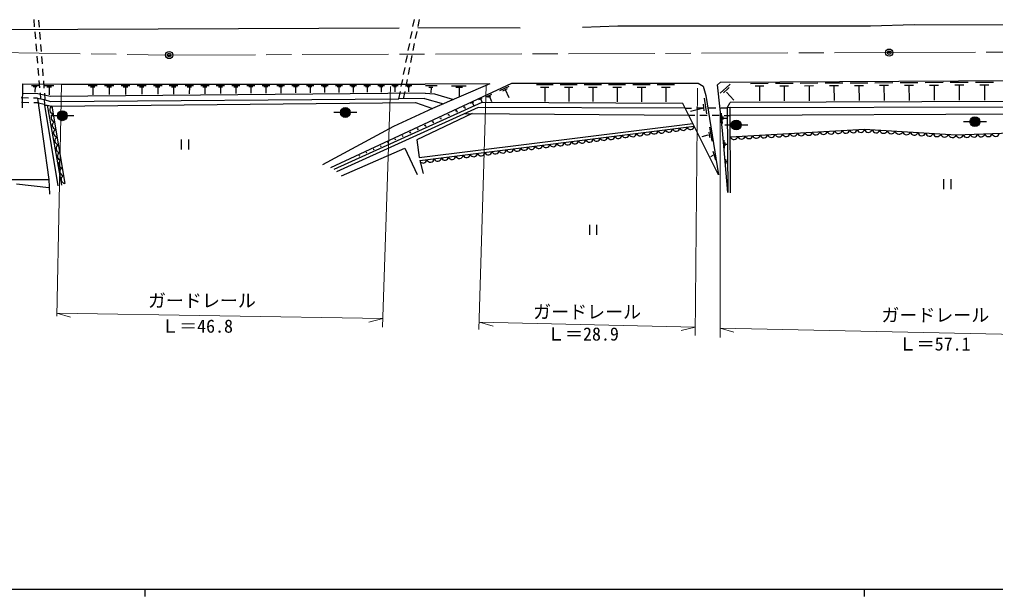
# Model space of a CAD drawing. Units: millimetres, scale not verified. Extents: x 40000 to 680000, y 20000 to 380000.
# Drawn here: x 150600 to 286262, y 204000 to 284186 of the extents above; entities that cross this region are included whole.
import ezdxf
from ezdxf.enums import TextEntityAlignment as Align

# ---------------------------------------------------------------- set-up
doc = ezdxf.new("R2010")
doc.units = ezdxf.units.MM
doc.header["$LTSCALE"] = 1000
doc.header["$PDMODE"] = 32
doc.header["$PDSIZE"] = 500
doc.linetypes.add('CHAIN', pattern=[18.5, 12, -1.5, 3.5, -1.5])
for name, color, linetype, lineweight in [('M-BGD', 7, 'Continuous', 25), ('M-BMK', 2, 'CHAIN', 13), ('M-BMK-SRVR', 3, 'Continuous', 25), ('M-STR-HTXT', 7, 'Continuous', 13), ('M-STR-STRC', 7, 'Continuous', 25), ('M-TTL-BAND', 7, 'Continuous', 25)]:
    doc.layers.add(name, color=color, linetype=linetype, lineweight=lineweight)
doc.styles.add('ＭＳ ゴシック', font='')
doc.styles.get('ＭＳ ゴシック').set_extended_font_data('MS Gothic')

msp = doc.modelspace()

# ---------------------------------------------------------------- hatches: boundary and pattern name
at = {"layer": 'M-BGD'}
for points in [[(157232, 270810, -1), (155866, 270810, -1)], [(196574, 271265, -0.41421), (195891, 270582, -0.41421), (195208, 271265, -0.41421), (195891, 271948, -0.41421)], [(250900, 269536, -0.41421), (250217, 268853, -0.41421), (249534, 269536, -0.41421), (250217, 270219, -0.41421)], [(284084, 269979, -1), (282718, 269979, -0.41421), (283401, 270662, -0.41421)]]:
    msp.add_hatch(color=256, dxfattribs=at).paths.add_polyline_path(points)

# ---------------------------------------------------------------- linework, layer by layer
for p, q in [((152705, 283183), (152619, 284180)), ((153359, 283118), (153277, 284115)), ((205295, 283205), (205486, 284186)), ((205999, 283204), (206196, 284184)), ((115469, 282674), (203353, 283013)), ((152851, 281489), (152765, 282486)), ((153497, 281423), (153415, 282420)), ((204971, 281536), (205162, 282518)), ((205665, 281537), (205862, 282518)), ((205978, 283097), (220202, 283013)), ((233749, 283267), (228838, 283097)), ((268885, 283267), (233749, 283267)), ((274981, 283436), (268885, 283267)), ((307917, 283351), (274981, 283436)), ((204646, 279867), (204837, 280849)), ((205331, 279870), (205527, 280851)), ((152997, 279796), (152911, 280792)), ((153634, 279729), (153553, 280726)), ((153143, 278102), (153057, 279098)), ((153772, 278035), (153691, 279031)), ((204322, 278198), (204513, 279180)), ((204996, 278203), (205193, 279184)), ((153288, 276408), (153203, 277405)), ((153910, 276340), (153829, 277337)), ((203997, 276530), (204188, 277511)), ((204662, 276537), (204859, 277517)), ((153434, 274715), (153349, 275711)), ((154048, 274646), (153967, 275643)), ((203673, 274861), (203864, 275843)), ((204328, 274870), (204525, 275850)), ((248056, 275494), (307747, 275816)), ((266041, 275391), (268516, 275404)), ((269512, 275410), (271994, 275423)), ((272990, 275429), (275479, 275442)), ((276476, 275447), (278971, 275461)), ((279968, 275466), (282471, 275480)), ((283467, 275485), (285977, 275499)), ((151006, 275232), (150971, 271897)), ((152277, 275030), (153229, 275028)), ((152515, 274887), (152991, 274886)), ((152753, 274886), (152752, 274078)), ((154054, 275027), (155355, 275025)), ((154379, 274831), (155030, 274830)), ((154704, 274831), (154703, 273725)), ((160123, 275023), (161415, 275023)), ((160446, 274829), (161092, 274829)), ((160769, 274829), (160769, 273731)), ((162426, 275022), (163696, 275022)), ((162743, 274832), (163378, 274832)), ((163061, 274832), (163061, 273752)), ((164707, 275022), (165956, 275022)), ((165019, 274835), (165644, 274835)), ((165331, 274835), (165331, 273772)), ((166967, 275022), (168195, 275022)), ((167274, 274837), (167888, 274837)), ((167581, 274837), (167581, 273793)), ((169206, 275022), (170414, 275021)), ((169508, 274840), (170112, 274840)), ((169810, 274840), (169810, 273813)), ((171424, 275021), (172612, 275021)), ((171721, 274843), (172315, 274843)), ((172018, 274843), (172018, 273833)), ((173622, 275021), (174789, 275021)), ((173914, 274846), (174497, 274846)), ((174206, 274846), (174205, 273853)), ((175799, 275021), (176947, 275020)), ((176086, 274848), (176660, 274848)), ((176373, 274848), (176373, 273873)), ((177957, 275020), (179084, 275020)), ((178239, 274851), (178802, 274851)), ((178520, 274851), (178520, 273893)), ((180094, 275020), (181202, 275020)), ((180371, 274854), (180925, 274854)), ((180648, 274854), (180648, 273912)), ((182212, 275020), (183300, 275019)), ((182484, 274856), (183028, 274856)), ((182756, 274856), (182756, 273931)), ((184310, 275019), (185379, 275019)), ((184577, 274859), (185111, 274859)), ((184844, 274859), (184844, 273950)), ((186388, 275019), (187438, 275019)), ((186651, 274862), (187175, 274861)), ((186913, 274861), (186913, 273969)), ((188447, 275019), (189478, 275019)), ((188705, 274864), (189220, 274864)), ((188963, 274864), (188963, 273988)), ((190488, 275018), (191500, 275018)), ((190741, 274867), (191247, 274867)), ((190994, 274867), (190993, 274006)), ((192509, 275018), (193502, 275018)), ((192757, 274869), (193254, 274869)), ((193006, 274869), (193006, 274025)), ((193874, 263626), (219055, 275334)), ((194512, 275018), (195487, 275018)), ((194755, 274872), (195243, 274872)), ((194999, 274872), (194999, 274043)), ((196496, 275018), (197452, 275017)), ((196735, 274874), (197213, 274874)), ((196974, 274874), (196974, 274061)), ((198461, 275017), (199400, 275017)), ((198696, 274876), (199165, 274876)), ((198931, 274876), (198931, 274079)), ((200409, 275017), (201330, 275017)), ((200639, 274879), (201099, 274879)), ((200869, 274879), (200869, 274096)), ((202339, 275017), (203241, 275017)), ((202564, 274881), (203016, 274881)), ((202790, 274881), (202790, 274114)), ((203344, 273171), (203539, 274174)), ((203988, 273176), (204190, 274183)), ((204250, 275016), (205135, 275016)), ((204471, 274884), (204914, 274884)), ((204693, 274884), (204693, 274131)), ((215990, 275226), (206987, 275216)), ((207031, 274998), (208662, 274998)), ((207482, 274790), (208030, 274797)), ((207815, 274738), (207794, 273989)), ((215990, 275226), (208001, 271829)), ((210635, 274966), (212694, 274989)), ((211267, 274797), (212156, 274802)), ((211730, 274667), (211709, 273486)), ((217380, 274335), (218659, 274930)), ((217789, 274292), (218428, 274589)), ((218109, 274441), (218614, 273353)), ((219055, 275334), (244951, 275347)), ((222444, 275136), (224777, 275137)), ((223028, 274786), (224194, 274787)), ((223611, 274787), (223612, 272803)), ((225769, 275138), (228119, 275139)), ((226357, 274785), (227532, 274786)), ((226944, 274786), (226945, 272788)), ((229111, 275139), (231477, 275140)), ((229702, 274784), (230886, 274785)), ((230294, 274785), (230295, 272773)), ((232469, 275141), (234852, 275142)), ((233065, 274784), (234257, 274784)), ((233661, 274784), (233662, 272758)), ((235844, 275142), (238244, 275144)), ((236444, 274783), (237644, 274783)), ((237044, 274783), (237045, 272742)), ((239236, 275144), (241653, 275145)), ((239840, 274782), (241049, 274782)), ((240445, 274782), (240446, 272727)), ((248879, 274085), (249894, 272985)), ((252225, 275316), (254672, 275330)), ((252839, 274953), (254062, 274959)), ((253450, 274956), (253462, 272876)), ((255669, 275335), (258123, 275348)), ((256284, 274970), (257511, 274977)), ((256898, 274974), (256909, 272888)), ((259119, 275354), (261580, 275367)), ((259736, 274988), (260967, 274994)), ((260352, 274991), (260363, 272899)), ((262577, 275372), (265044, 275386)), ((263195, 275005), (264429, 275012)), ((263812, 275009), (263824, 272911)), ((266662, 275023), (267899, 275030)), ((267280, 275026), (267292, 272923)), ((270135, 275041), (271376, 275048)), ((270755, 275044), (270766, 272935)), ((273615, 275059), (274859, 275065)), ((274237, 275062), (274248, 272946)), ((277102, 275076), (278349, 275083)), ((277726, 275080), (277737, 272958)), ((280596, 275094), (281847, 275101)), ((281221, 275097), (281233, 272970)), ((284096, 275112), (285351, 275119)), ((284724, 275115), (284735, 272982)), ((151847, 273269), (150847, 273284)), ((153122, 273250), (152547, 273258)), ((153122, 273250), (154670, 261931)), ((153122, 273250), (154021, 273089)), ((153567, 273170), (153494, 274017)), ((154179, 273035), (154105, 273948)), ((206881, 273197), (203344, 273171)), ((206881, 273197), (209537, 272483)), ((213307, 272558), (213745, 272762)), ((214425, 273089), (214896, 273307)), ((214661, 273198), (214882, 272729)), ((215446, 273436), (216274, 273821)), ((215711, 273408), (216125, 273600)), ((215918, 273504), (216226, 272792)), ((245785, 273246), (246089, 271100)), ((307178, 272858), (249361, 272662)), ((151884, 272621), (150884, 272631)), ((153210, 272609), (152584, 272615)), ((153210, 272609), (154070, 272444)), ((154430, 272270), (156459, 261171)), ((155114, 272153), (156878, 261411)), ((214852, 272643), (194276, 263341)), ((214345, 271972), (194641, 263011)), ((211225, 271473), (211433, 271570)), ((211329, 271522), (211426, 271314)), ((212334, 271989), (212554, 272091)), ((212444, 272040), (212546, 271820)), ((213526, 272660), (213730, 272222)), ((243138, 271876), (214345, 271972)), ((242818, 272516), (214852, 272643)), ((243138, 271876), (243991, 271884)), ((245519, 271841), (243850, 271420)), ((244691, 271891), (245691, 271901)), ((245621, 272403), (245730, 271490)), ((246391, 271907), (247391, 271917)), ((248091, 271924), (248944, 271932)), ((248944, 271932), (249361, 272662)), ((249397, 271956), (307566, 272122)), ((154954, 270846), (155867, 270847)), ((157247, 270846), (158161, 270847)), ((194295, 271301), (195209, 271301)), ((196588, 271301), (197502, 271301)), ((207968, 269959), (208141, 270039)), ((208055, 269999), (208135, 269826)), ((209042, 270458), (209227, 270544)), ((209135, 270501), (209220, 270317)), ((210128, 270963), (210324, 271054)), ((210226, 271009), (210317, 270812)), ((212521, 271143), (243627, 270897)), ((243627, 270897), (244464, 270892)), ((245164, 270888), (246164, 270882)), ((246864, 270877), (247864, 270871)), ((248314, 269754), (248193, 271179)), ((248342, 270714), (248373, 270291)), ((248422, 270486), (248879, 270472)), ((248564, 270867), (249401, 270862)), ((307566, 271087), (249401, 270862)), ((281805, 270015), (282719, 270015)), ((284098, 270015), (285012, 270015)), ((205854, 268976), (206004, 269046)), ((205929, 269011), (205999, 268860)), ((206226, 264576), (244391, 269368)), ((206905, 269465), (207067, 269540)), ((206986, 269502), (207061, 269341)), ((246508, 269247), (246820, 267258)), ((248621, 269572), (249535, 269572)), ((250915, 269572), (251828, 269572)), ((173068, 267513), (173068, 266113)), ((174118, 266113), (174118, 267513)), ((202765, 267539), (202882, 267594)), ((202823, 267567), (202878, 267449)), ((203783, 268013), (203912, 268073)), ((203848, 268043), (203907, 267915)), ((204813, 268492), (204952, 268557)), ((204883, 268524), (204947, 268385)), ((246297, 268124), (245424, 267898)), ((246414, 268522), (246516, 267796)), ((248612, 266297), (248529, 267415)), ((199772, 266148), (199858, 266188)), ((199815, 266168), (199855, 266083)), ((200759, 266607), (200855, 266652)), ((200807, 266629), (200852, 266533)), ((201757, 267071), (201863, 267120)), ((201810, 267096), (201859, 266989)), ((248632, 267086), (248665, 266656)), ((248704, 266880), (248933, 266871)), ((197830, 265245), (197894, 265275)), ((197862, 265260), (197892, 265195)), ((198796, 265694), (198871, 265729)), ((198833, 265712), (198868, 265637)), ((206226, 264576), (206729, 262801)), ((246992, 265279), (246641, 265116)), ((246953, 265888), (247327, 264702)), ((248736, 264787), (248781, 264180)), ((248758, 264494), (248980, 264504)), ((107595, 262015), (154670, 261931)), ((154670, 261931), (154755, 259899)), ((150183, 261338), (154670, 260830)), ((229807, 255650), (229807, 254250)), ((230857, 254250), (230857, 255650))]:
    msp.add_line(p, q, dxfattribs=at)
for points in [[(249442, 260117), (249397, 271956), (248944, 271932), (249052, 260151), (248319, 268771), (247617, 275125), (248056, 275494)], [(151006, 275232), (156448, 275223), (206987, 275216)], [(244951, 275347), (245635, 274908), (246021, 273644), (247768, 262607), (242818, 272516)], [(249402, 275224), (249316, 275169), (247990, 273944)], [(249246, 274717), (249129, 274631), (248458, 274007)], [(207004, 273952), (154911, 273478), (153167, 273875), (150992, 273887)], [(154021, 273089), (154897, 272788), (203344, 273171)], [(154021, 273089), (154070, 272444), (154131, 272274)], [(207004, 273952), (208303, 273864), (210941, 273080)], [(155991, 261089), (154131, 272274), (154430, 272270), (155114, 272153), (205657, 272672), (208001, 271829), (202577, 269302), (192729, 264009)], [(213507, 271135), (205849, 267459), (206153, 264990), (244198, 269754)], [(249412, 267882), (268065, 268936), (280782, 268146), (309814, 269209)], [(195378, 262458), (204146, 266329), (205884, 262669)]]:
    msp.add_lwpolyline(points, dxfattribs=at)
for centre in [(156549, 270810), (195891, 271265), (250217, 269536), (283401, 269979)]:
    msp.add_circle(centre, 683, dxfattribs=at)
for centre, radius, start, end in [((155370, 271644), 570, 116.70461, 261.94666), ((155546, 270569), 570, 116.70461, 261.94666), ((155723, 269495), 570, 116.70461, 261.94666), ((155899, 268421), 570, 116.70461, 261.94666), ((237847, 268668), 520, 200.51591, 353.79858), ((238852, 268794), 520, 200.51591, 353.79858), ((239856, 268920), 520, 200.51591, 353.79858), ((240860, 269046), 520, 200.51591, 353.79858), ((241865, 269172), 520, 200.51591, 353.79858), ((242869, 269298), 520, 200.51591, 353.79858), ((243873, 269424), 520, 200.51591, 353.79858), ((262358, 268750), 537, 197.98324, 348.48306), ((263394, 268809), 537, 197.98324, 348.48306), ((264430, 268867), 537, 197.98324, 348.48306), ((265466, 268926), 537, 197.98324, 348.48306), ((266503, 268984), 537, 197.98324, 348.48306), ((267539, 269043), 537, 197.98324, 348.48306), ((268604, 269055), 552, 192.45547, 340.43618), ((269664, 268989), 552, 192.45547, 340.43618), ((270723, 268923), 552, 192.45547, 340.43618), ((271783, 268857), 552, 192.45547, 340.43618), ((272843, 268791), 552, 192.45547, 340.43618), ((156076, 267347), 570, 116.70461, 261.94666), ((227804, 267407), 520, 200.51591, 353.79858), ((228808, 267533), 520, 200.51591, 353.79858), ((229813, 267659), 520, 200.51591, 353.79858), ((230817, 267785), 520, 200.51591, 353.79858), ((231821, 267911), 520, 200.51591, 353.79858), ((232826, 268037), 520, 200.51591, 353.79858), ((233830, 268163), 520, 200.51591, 353.79858), ((234834, 268289), 520, 200.51591, 353.79858), ((235839, 268415), 520, 200.51591, 353.79858), ((236843, 268542), 520, 200.51591, 353.79858), ((249923, 268048), 537, 197.98324, 348.48306), ((250959, 268106), 537, 197.98324, 348.48306), ((251995, 268165), 537, 197.98324, 348.48306), ((253031, 268223), 537, 197.98324, 348.48306), ((254068, 268282), 537, 197.98324, 348.48306), ((255104, 268340), 537, 197.98324, 348.48306), ((256140, 268399), 537, 197.98324, 348.48306), ((257176, 268457), 537, 197.98324, 348.48306), ((258213, 268516), 537, 197.98324, 348.48306), ((259249, 268574), 537, 197.98324, 348.48306), ((260285, 268633), 537, 197.98324, 348.48306), ((261321, 268691), 537, 197.98324, 348.48306), ((273903, 268726), 552, 192.45547, 340.43618), ((274963, 268660), 552, 192.45547, 340.43618), ((276022, 268594), 552, 192.45547, 340.43618), ((277082, 268528), 552, 192.45547, 340.43618), ((278142, 268462), 552, 192.45547, 340.43618), ((279202, 268396), 552, 192.45547, 340.43618), ((280261, 268331), 552, 192.45547, 340.43618), ((281278, 268278), 514, 194.87791, 349.3183), ((282279, 268314), 514, 194.87791, 349.3183), ((283281, 268351), 514, 194.87791, 349.3183), ((284282, 268388), 514, 194.87791, 349.3183), ((285283, 268424), 514, 194.87791, 349.3183), ((286284, 268461), 514, 194.87791, 349.3183), ((156252, 266272), 570, 116.70461, 261.94666), ((216756, 266019), 520, 200.51591, 353.79858), ((217761, 266145), 520, 200.51591, 353.79858), ((218765, 266272), 520, 200.51591, 353.79858), ((219769, 266398), 520, 200.51591, 353.79858), ((220774, 266524), 520, 200.51591, 353.79858), ((221778, 266650), 520, 200.51591, 353.79858), ((222782, 266776), 520, 200.51591, 353.79858), ((223787, 266902), 520, 200.51591, 353.79858), ((224791, 267028), 520, 200.51591, 353.79858), ((225795, 267154), 520, 200.51591, 353.79858), ((226800, 267280), 520, 200.51591, 353.79858), ((156428, 265198), 570, 116.70461, 261.94666), ((156605, 264124), 570, 116.70461, 261.94666), ((206713, 264758), 520, 200.51591, 353.79858), ((207717, 264884), 520, 200.51591, 353.79858), ((208722, 265010), 520, 200.51591, 353.79858), ((209726, 265136), 520, 200.51591, 353.79858), ((210730, 265263), 520, 200.51591, 353.79858), ((211735, 265389), 520, 200.51591, 353.79858), ((212739, 265515), 520, 200.51591, 353.79858), ((213743, 265641), 520, 200.51591, 353.79858), ((214748, 265767), 520, 200.51591, 353.79858), ((215752, 265893), 520, 200.51591, 353.79858), ((156781, 263050), 570, 116.70461, 261.94666), ((156958, 261975), 570, 116.70461, 261.94666)]:
    msp.add_arc(centre, radius, start, end, dxfattribs=at)
at = {"layer": 'M-BMK'}
for p, q in [((171405, 279247), (271490, 279585)), ((271490, 279585), (365243, 280009))]:
    msp.add_line(p, q, dxfattribs=at)
msp.add_lwpolyline([(71986, 281703), (77976, 281183), (91554, 280420), (171405, 279247)], dxfattribs=at)
at = {"layer": 'M-BMK-SRVR'}
for centre in [(171405, 279247), (271490, 279585)]:
    msp.add_circle(centre, 500, dxfattribs=at)
for p in [(171405, 279247), (271490, 279585)]:
    msp.add_point(p, dxfattribs=at)
at = {"layer": 'M-STR-HTXT'}
for p, q in [((156448, 275223), (155771, 242965)), ((202168, 274885), (201067, 241441)), ((214445, 241103), (215458, 274968)), ((244840, 274631), (244501, 240256)), ((247973, 271837), (247973, 240002)), ((155771, 243389), (201106, 242629)), ((155771, 243389), (157694, 242839)), ((201106, 242629), (199166, 242144)), ((214529, 242119), (244501, 241441)), ((214529, 242119), (216449, 241558)), ((244501, 241441), (242558, 240967)), ((247973, 241272), (308001, 240002)), ((247973, 241272), (249893, 240714))]:
    msp.add_line(p, q, dxfattribs=at)
at = {"layer": 'M-STR-STRC'}
for p, q in [((279055, 262017), (279055, 260617)), ((280105, 260617), (280105, 262017))]:
    msp.add_line(p, q, dxfattribs=at)
at = {"layer": 'M-TTL-BAND'}
for p, q in [((40000, 205000), (579000, 205000)), ((168000, 205000), (168000, 204000)), ((268000, 205000), (268000, 204000))]:
    msp.add_line(p, q, dxfattribs=at)

# ---------------------------------------------------------------- texts
at = {"layer": 'M-STR-HTXT', "style": 'ＭＳ ゴシック'}
for s, p in [('ガードレール', (168453, 243653)), ('ガードレール', (221992, 242092)), ('ガードレール', (270401, 241646)), ('Ｌ＝46.8', (170287, 240109)), ('Ｌ＝28.9', (223926, 239018)), ('Ｌ＝57.1', (272806, 237630))]:
    msp.add_text(s, height=1833, dxfattribs=at).set_placement(p, align=Align.BOTTOM_LEFT)

doc.saveas('drawing.dxf')
